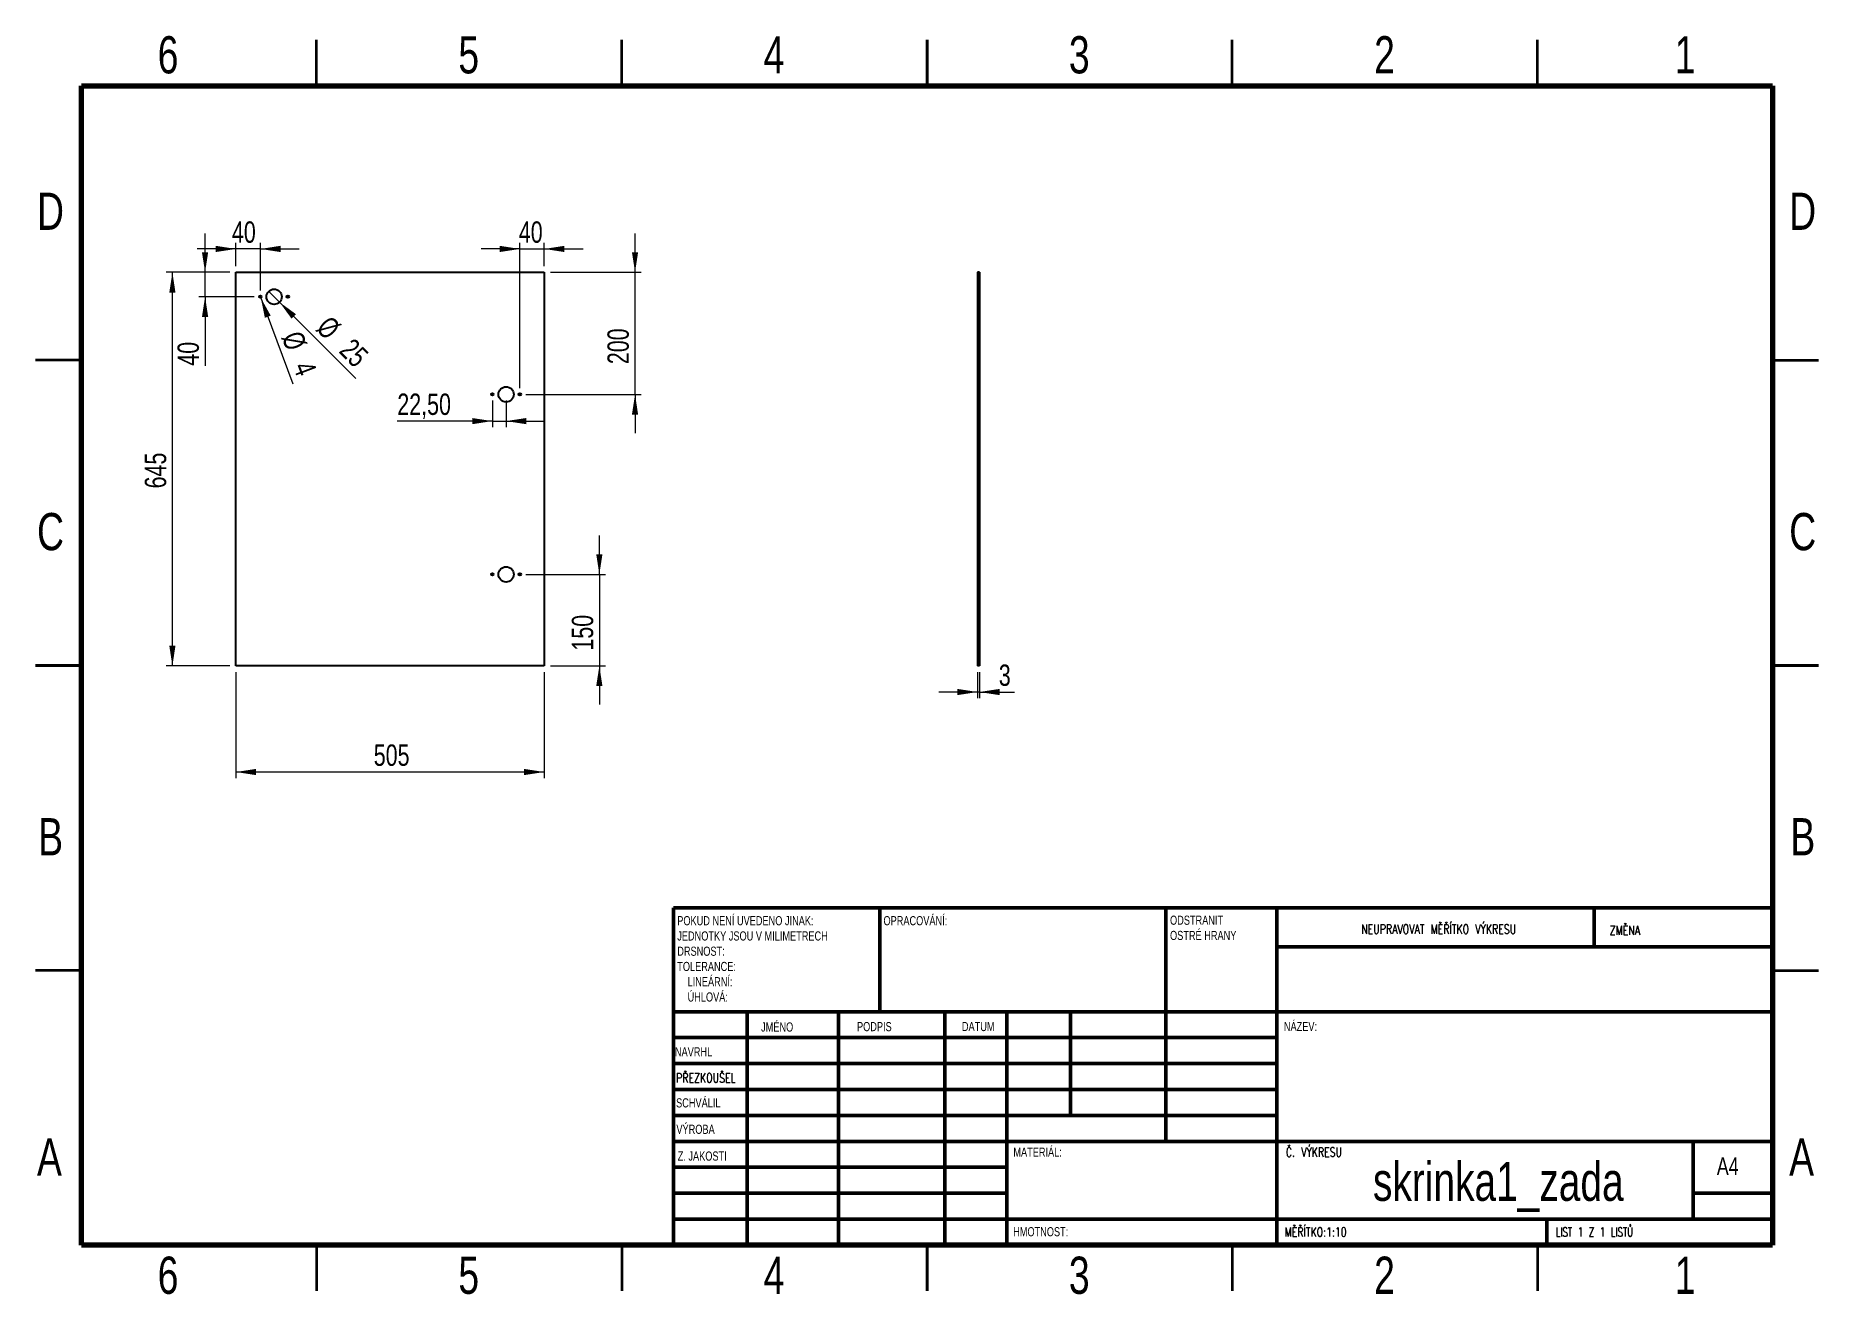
# Model space of a CAD drawing. Header units: millimetres. Extents: x 25 to 2945, y 19 to 2082.
import ezdxf

# ---------------------------------------------------------------- set-up
doc = ezdxf.new("R2010")
doc.units = ezdxf.units.MM
doc.header["$LTSCALE"] = 10
doc.styles.add('SLDTEXTSTYLE0', font='TXT', dxfattribs={"width": 0.75})
doc.styles.add('SLDTEXTSTYLE1', font='TXT', dxfattribs={"width": 0.6875, "bigfont": 'bigfont'})
doc.styles.add('SLDTEXTSTYLE2', font='TXT', dxfattribs={"width": 0.75, "bigfont": 'bigfont'})
doc.dimstyles.new('SLDDIMSTYLE0', dxfattribs={"dimtxt": 35, "dimasz": 33.02, "dimexe": 0, "dimexo": 0.0625, "dimgap": 8.75, "dimtad": 1, "dimrnd": 1e-09, "dimzin": 12, "dimdsep": 46, "dimtxsty": 'SLDTEXTSTYLE0', "dimsah": 1, "dimcen": 0.09, "dimadec": 0, "dimazin": 3, "dimtfac": 1, "dimtofl": 0, "dimtmove": 0, "dimatfit": 3, "dimfxl": 1, "dimfrac": 2, "dimtolj": 1, "dimtzin": 12, "dimarcsym": 0})
doc.dimstyles.new('SLDDIMSTYLE1', dxfattribs={"dimtxt": 35, "dimasz": 33.02, "dimexe": 0, "dimexo": 0.0625, "dimgap": 8.75, "dimtad": 1, "dimrnd": 1e-09, "dimzin": 12, "dimdsep": 46, "dimtxsty": 'SLDTEXTSTYLE0', "dimblk1": 'NONE', "dimsah": 1, "dimcen": 0, "dimadec": 0, "dimazin": 3, "dimtfac": 1, "dimtmove": 0, "dimatfit": 3, "dimldrblk": 'NONE', "dimfxl": 1, "dimfrac": 2, "dimtolj": 1, "dimtzin": 12, "dimarcsym": 0})
doc.dimstyles.new('SLDDIMSTYLE2', dxfattribs={"dimtxt": 35, "dimasz": 33.02, "dimexe": 0, "dimexo": 0.0625, "dimgap": 8.75, "dimtad": 1, "dimrnd": 1e-09, "dimzin": 12, "dimdsep": 46, "dimtxsty": 'SLDTEXTSTYLE0', "dimsah": 1, "dimcen": 0.09, "dimadec": 0, "dimazin": 3, "dimtfac": 1, "dimtmove": 0, "dimatfit": 0, "dimfxl": 1, "dimfrac": 2, "dimtolj": 1, "dimtzin": 12, "dimarcsym": 0})

# ---------------------------------------------------------------- blocks, each defined once
blk = doc.blocks.new('SW_NOTE_0')
at = {"color": 0, "linetype": 'Continuous', "lineweight": 0, "char_height": 15, "attachment_point": 1, "style": 'SLDTEXTSTYLE0'}
for s, insert in [('ODSTRANIT', (0, 19.3)), ('OSTRÉ HRANY', (0, -5.7))]:
    blk.add_mtext(s, dxfattribs=dict(at, insert=insert))
blk = doc.blocks.new('SW_NOTE_1')
at = {"color": 0, "linetype": 'Continuous', "lineweight": 0, "char_height": 15, "attachment_point": 1, "style": 'SLDTEXTSTYLE0'}
for s, insert in [('POKUD NENÍ UVEDENO JINAK:', (0, 19.3)), ('JEDNOTKY JSOU V MILIMETRECH', (0, -5.7)), ('TOLERANCE:', (0, -55.7)), ('DRSNOST:', (0, -30.7)), ('LINEÁRNÍ:', (16.9, -80.7)), ('ÚHLOVÁ:', (16.9, -105.7))]:
    blk.add_mtext(s, dxfattribs=dict(at, insert=insert))
blk = doc.blocks.new('_D')
at = {"color": 7, "linetype": 'Continuous', "lineweight": 18}
for p, q in [((353.1, 1039.2), (353.1, 865.3)), ((858.1, 1039.2), (858.1, 865.3)), ((858.1, 875.3), (353.1, 875.3))]:
    blk.add_line(p, q, dxfattribs=at)
for points in [[(353.1, 875.3), (386.1, 870.2), (386.1, 880.4)], [(858.1, 875.3), (825, 880.4), (825, 870.2)]]:
    blk.add_solid(points, dxfattribs=at)
at = {"color": 7, "linetype": 'Continuous', "lineweight": 18, "insert": (578.8, 920.4), "char_height": 35, "attachment_point": 1, "style": 'SLDTEXTSTYLE0'}
blk.add_mtext('505', dxfattribs=at)
blk = doc.blocks.new('_D_1')
at = {"color": 7, "linetype": 'Continuous', "lineweight": 18}
for p, q in [((343.1, 1694.2), (239, 1694.2)), ((249, 1049.2), (249, 1694.2)), ((343.1, 1049.2), (239, 1049.2))]:
    blk.add_line(p, q, dxfattribs=at)
for points in [[(249, 1694.2), (243.9, 1661.1), (254, 1661.1)], [(249, 1049.2), (254, 1082.2), (243.9, 1082.2)]]:
    blk.add_solid(points, dxfattribs=at)
at = {"color": 7, "linetype": 'Continuous', "lineweight": 18, "insert": (203.8, 1340.1), "char_height": 35, "attachment_point": 1, "rotation": 90, "style": 'SLDTEXTSTYLE0'}
blk.add_mtext('645', dxfattribs=at)
blk = doc.blocks.new('_D_2')
at = {"color": 7, "linetype": 'Continuous', "lineweight": 18}
for q in [(392.4, 1656), (446.2, 1511.7)]:
    blk.add_line((393.8, 1652.3), q, dxfattribs=at)
blk.add_solid([(393.8, 1652.3), (400.5, 1619.6), (410.1, 1623.1)], dxfattribs=at)
at = {"color": 7, "linetype": 'Continuous', "lineweight": 18, "char_height": 35, "attachment_point": 1, "rotation": 290.4768, "style": 'SLDTEXTSTYLE0'}
for s, insert in [('%%c', (460.3, 1600.9)), ('4', (479.2, 1551.7))]:
    blk.add_mtext(s, dxfattribs=dict(at, insert=insert))
blk = doc.blocks.new('_NONE')
blk = doc.blocks.new('_D_3')
at = {"color": 7, "linetype": 'Continuous', "lineweight": 18}
for q in [(406.7, 1663), (549.7, 1520)]:
    blk.add_line((424.4, 1645.3), q, dxfattribs=at)
blk.add_solid([(424.4, 1645.3), (444.1, 1618.4), (451.3, 1625.6)], dxfattribs=at)
at = {"color": 7, "linetype": 'Continuous', "lineweight": 18, "char_height": 35, "attachment_point": 1, "rotation": 315, "style": 'SLDTEXTSTYLE0'}
for s, insert in [('%%c', (507.4, 1625.4)), ('25', (545.1, 1588.4))]:
    blk.add_mtext(s, dxfattribs=dict(at, insert=insert))
blk = doc.blocks.new('_D_4')
at = {"color": 7, "linetype": 'Continuous', "lineweight": 18}
for p, q in [((353.1, 1732.5), (289.6, 1732.5)), ((353.1, 1704.2), (353.1, 1742.5)), ((393.1, 1732.5), (353.1, 1732.5)), ((393.1, 1664.2), (393.1, 1742.5)), ((393.1, 1732.5), (456.6, 1732.5))]:
    blk.add_line(p, q, dxfattribs=at)
for points in [[(353.1, 1732.5), (320, 1737.6), (320, 1727.4)], [(393.1, 1732.5), (426.1, 1727.4), (426.1, 1737.6)]]:
    blk.add_solid(points, dxfattribs=at)
at = {"color": 7, "linetype": 'Continuous', "lineweight": 18, "insert": (346.5, 1777.6), "char_height": 35, "attachment_point": 1, "style": 'SLDTEXTSTYLE0'}
blk.add_mtext('40', dxfattribs=at)
blk = doc.blocks.new('_D_5')
at = {"color": 7, "linetype": 'Continuous', "lineweight": 18}
for p, q in [((302.5, 1694.2), (302.5, 1757.7)), ((343.1, 1694.2), (292.5, 1694.2)), ((302.5, 1654.2), (302.5, 1694.2)), ((383.1, 1654.2), (292.5, 1654.2)), ((302.5, 1654.2), (302.5, 1541.2))]:
    blk.add_line(p, q, dxfattribs=at)
for points in [[(302.5, 1694.2), (307.6, 1727.2), (297.4, 1727.2)], [(302.5, 1654.2), (297.4, 1621.1), (307.6, 1621.1)]]:
    blk.add_solid(points, dxfattribs=at)
at = {"color": 7, "linetype": 'Continuous', "lineweight": 18, "insert": (257.4, 1541.2), "char_height": 35, "attachment_point": 1, "rotation": 90, "style": 'SLDTEXTSTYLE0'}
blk.add_mtext('40', dxfattribs=at)
blk = doc.blocks.new('_D_6')
at = {"color": 7, "linetype": 'Continuous', "lineweight": 18}
for p, q in [((818.1, 1732.5), (754.6, 1732.5)), ((818.1, 1504.2), (818.1, 1742.5)), ((818.1, 1732.5), (858.1, 1732.5)), ((858.1, 1704.2), (858.1, 1742.5)), ((858.1, 1732.5), (921.6, 1732.5))]:
    blk.add_line(p, q, dxfattribs=at)
for points in [[(818.1, 1732.5), (785, 1737.6), (785, 1727.4)], [(858.1, 1732.5), (891.1, 1727.4), (891.1, 1737.6)]]:
    blk.add_solid(points, dxfattribs=at)
at = {"color": 7, "linetype": 'Continuous', "lineweight": 18, "insert": (816.4, 1777.6), "char_height": 35, "attachment_point": 1, "style": 'SLDTEXTSTYLE0'}
blk.add_mtext('40', dxfattribs=at)
blk = doc.blocks.new('_D_7')
at = {"color": 7, "linetype": 'Continuous', "lineweight": 18}
for p, q in [((1006.8, 1694.2), (1006.8, 1757.7)), ((868.1, 1694.2), (1016.8, 1694.2)), ((1006.8, 1494.2), (1006.8, 1694.2)), ((828.1, 1494.2), (1016.8, 1494.2)), ((1006.8, 1494.2), (1006.8, 1430.7))]:
    blk.add_line(p, q, dxfattribs=at)
for points in [[(1006.8, 1694.2), (1011.8, 1727.2), (1001.7, 1727.2)], [(1006.8, 1494.2), (1001.7, 1461.1), (1011.8, 1461.1)]]:
    blk.add_solid(points, dxfattribs=at)
at = {"color": 7, "linetype": 'Continuous', "lineweight": 18, "insert": (961.6, 1543.7), "char_height": 35, "attachment_point": 1, "rotation": 90, "style": 'SLDTEXTSTYLE0'}
blk.add_mtext('200', dxfattribs=at)
blk = doc.blocks.new('_D_8')
at = {"color": 7, "linetype": 'Continuous', "lineweight": 18}
for p, q in [((773.1, 1484.2), (773.1, 1440.4)), ((795.6, 1484.2), (795.6, 1440.4)), ((773.1, 1450.4), (617.4, 1450.4)), ((773.1, 1450.4), (795.6, 1450.4)), ((795.6, 1450.4), (859.1, 1450.4))]:
    blk.add_line(p, q, dxfattribs=at)
for points in [[(773.1, 1450.4), (740, 1455.4), (740, 1445.3)], [(795.6, 1450.4), (828.6, 1445.3), (828.6, 1455.4)]]:
    blk.add_solid(points, dxfattribs=at)
at = {"color": 7, "linetype": 'Continuous', "lineweight": 18, "insert": (617.4, 1495.5), "char_height": 35, "attachment_point": 1, "style": 'SLDTEXTSTYLE0'}
blk.add_mtext('22,50', dxfattribs=at)
blk = doc.blocks.new('_D_9')
at = {"color": 7, "linetype": 'Continuous', "lineweight": 18}
for p, q in [((948.3, 1199.2), (948.3, 1262.7)), ((828.1, 1199.2), (958.3, 1199.2)), ((948.3, 1199.2), (948.3, 1049.2)), ((868.1, 1049.2), (958.3, 1049.2)), ((948.3, 1049.2), (948.3, 985.7))]:
    blk.add_line(p, q, dxfattribs=at)
for points in [[(948.3, 1199.2), (953.4, 1232.2), (943.2, 1232.2)], [(948.3, 1049.2), (943.2, 1016.1), (953.4, 1016.1)]]:
    blk.add_solid(points, dxfattribs=at)
at = {"color": 7, "linetype": 'Continuous', "lineweight": 18, "insert": (903.2, 1074.3), "char_height": 35, "attachment_point": 1, "rotation": 90, "style": 'SLDTEXTSTYLE0'}
blk.add_mtext('150', dxfattribs=at)
blk = doc.blocks.new('_D_10')
at = {"color": 7, "linetype": 'Continuous', "lineweight": 18}
for p, q in [((1567.8, 1039.2), (1567.8, 996.4)), ((1570.8, 1039.2), (1570.8, 996.4)), ((1567.8, 1006.4), (1504.3, 1006.4)), ((1570.8, 1006.4), (1567.8, 1006.4)), ((1570.8, 1006.4), (1628.4, 1006.4))]:
    blk.add_line(p, q, dxfattribs=at)
for points in [[(1567.8, 1006.4), (1534.8, 1011.5), (1534.8, 1001.3)], [(1570.8, 1006.4), (1603.9, 1001.3), (1603.9, 1011.5)]]:
    blk.add_solid(points, dxfattribs=at)
at = {"color": 7, "linetype": 'Continuous', "lineweight": 18, "insert": (1602.6, 1051.5), "char_height": 35, "attachment_point": 1, "style": 'SLDTEXTSTYLE0'}
blk.add_mtext('3', dxfattribs=at)

msp = doc.modelspace()

# ---------------------------------------------------------------- linework, layer by layer
at = {"color": 7, "linetype": 'Continuous', "lineweight": 35}
for p, q in [((485, 2000), (485, 2075)), ((985, 2000), (985, 2075)), ((1485, 2075), (1485, 2000)), ((1485, 2000), (1485, 2075)), ((1985, 2000), (1985, 2075)), ((2485, 2000), (2485, 2075)), ((100, 1550), (25, 1550)), ((2870, 1550), (2945, 1550)), ((25, 1050), (100, 1050)), ((100, 1050), (25, 1050)), ((2945, 1050), (2870, 1050)), ((2870, 1050), (2945, 1050)), ((100, 550), (25, 550)), ((2870, 550), (2945, 550)), ((485, 100), (485, 25)), ((985, 100), (985, 25)), ((1485, 25), (1485, 100)), ((1485, 100), (1485, 25)), ((1985, 100), (1985, 25)), ((2485, 100), (2485, 25))]:
    msp.add_line(p, q, dxfattribs=at)
at = {"color": 7, "linetype": 'Continuous', "lineweight": 70}
for p, q in [((100, 100), (100, 2000)), ((100, 2000), (2870, 2000)), ((2870, 2000), (2870, 100)), ((2870, 100), (100, 100))]:
    msp.add_line(p, q, dxfattribs=at)
at = {"color": 7, "linetype": 'Continuous', "lineweight": 25}
for p, q in [((353.051, 1694.161), (858.051, 1694.161)), ((353.051, 1049.161), (353.051, 1694.161)), ((858.051, 1694.161), (858.051, 1049.161)), ((1570.831, 1694.161), (1567.831, 1694.161)), ((1567.831, 1694.161), (1567.831, 1049.161)), ((1570.831, 1694.161), (1570.831, 1049.161)), ((858.051, 1049.161), (353.051, 1049.161)), ((1570.831, 1049.161), (1567.831, 1049.161))]:
    msp.add_line(p, q, dxfattribs=at)
at = {"color": 7, "linetype": 'Continuous', "lineweight": 50}
for p, q in [((1070, 652.5), (2870, 652.5)), ((1070, 652.5), (1070, 100)), ((1408, 482.5), (1408, 652.5)), ((1876, 652.5), (1876, 270)), ((2058, 652.5), (2058, 100)), ((2578, 588.75), (2578, 652.5)), ((2870, 588.75), (2058, 588.75)), ((2870, 482.5), (1070, 482.5)), ((1190.704, 482.5), (1190.704, 100)), ((1339.91, 482.5), (1339.91, 100)), ((1513.989, 482.5), (1513.989, 100)), ((1616, 100), (1616, 482.5)), ((1720, 312.5), (1720, 482.5)), ((2058, 440), (1070, 440)), ((2058, 397.5), (1070, 397.5)), ((2058, 355), (1070, 355)), ((2058, 312.5), (1070, 312.5)), ((1616, 270), (1070, 270)), ((1616, 270), (2870, 270)), ((2740, 142.5), (2740, 270)), ((1616, 227.499), (1070, 227.499)), ((1616, 185), (1070, 185)), ((2870, 185), (2740, 185)), ((1070, 142.5), (2870, 142.5)), ((2500, 100), (2500, 142.5))]:
    msp.add_line(p, q, dxfattribs=at)
at = {"color": 7, "linetype": 'Continuous', "lineweight": 25}
for centre, radius in [((415.551, 1654.161), 12.5), ((393.051, 1654.161), 2), ((438.051, 1654.161), 2), ((773.051, 1494.161), 2), ((795.551, 1494.161), 12.5), ((818.051, 1494.161), 2), ((773.051, 1199.161), 2), ((795.551, 1199.161), 12.5), ((818.051, 1199.161), 2)]:
    msp.add_circle(centre, radius, dxfattribs=at)

# ---------------------------------------------------------------- block references
at = {"color": 7, "linetype": 'Continuous', "lineweight": 0}
for name, p in [('SW_NOTE_1', (1075.937, 619.874)), ('SW_NOTE_0', (1883.092, 620.695))]:
    msp.add_blockref(name, p, dxfattribs=at)

# ---------------------------------------------------------------- texts
for s, insert, char_height, attachment_point, style in [('6', (241.886, 2081.137), 60.96, 2, 'SLDTEXTSTYLE0'), ('5', (734.386, 2081.137), 60.96, 2, 'SLDTEXTSTYLE0'), ('4', (1234.386, 2081.137), 60.96, 2, 'SLDTEXTSTYLE0'), ('3', (1734.386, 2081.137), 60.96, 2, 'SLDTEXTSTYLE0'), ('2', (2234.386, 2081.137), 60.96, 2, 'SLDTEXTSTYLE0'), ('1', (2726.886, 2081.137), 60.96, 2, 'SLDTEXTSTYLE0'), ('D', (49.302, 1824.757), 60.96, 2, 'SLDTEXTSTYLE0'), ('D', (2919.302, 1824.757), 60.96, 2, 'SLDTEXTSTYLE0'), ('C', (49.365, 1299.757), 60.96, 2, 'SLDTEXTSTYLE0'), ('C', (2919.365, 1299.757), 60.96, 2, 'SLDTEXTSTYLE0'), ('B', (49.534, 799.757), 60.96, 2, 'SLDTEXTSTYLE0'), ('B', (2919.534, 799.757), 60.96, 2, 'SLDTEXTSTYLE0'), ('OPRACOVÁNÍ:', (1413.713, 639.193), 15, 1, 'SLDTEXTSTYLE0'), ('NEUPRAVOVAT MĚŘÍTKO VÝKRESU', (2196.146, 625.33), 15, 1, 'SLDTEXTSTYLE2'), ('ZMĚNA', (2603.276, 623.349), 15, 1, 'SLDTEXTSTYLE2'), ('JMÉNO', (1213.222, 465.015), 15, 1, 'SLDTEXTSTYLE0'), ('NÁZEV:', (2069.562, 465.762), 15, 1, 'SLDTEXTSTYLE0'), ('PODPIS', (1370.336, 465.618), 15, 1, 'SLDTEXTSTYLE0'), ('DATUM', (1542.147, 465.762), 15, 1, 'SLDTEXTSTYLE0'), ('NAVRHL', (1072.121, 424.297), 15, 1, 'SLDTEXTSTYLE0'), ('PŘEZKOUŠEL', (1074.105, 381.544), 15, 1, 'SLDTEXTSTYLE2'), ('SCHVÁLIL', (1074.017, 340.643), 15, 1, 'SLDTEXTSTYLE0'), ('VÝROBA', (1074.552, 297.337), 15, 1, 'SLDTEXTSTYLE0'), ('A', (47.566, 274.757), 60.96, 2, 'SLDTEXTSTYLE0'), ('MATERIÁL:', (1626.459, 259.861), 15, 1, 'SLDTEXTSTYLE0'), ('Č. VÝKRESU', (2072.787, 259.861), 15, 1, 'SLDTEXTSTYLE2'), ('A', (2917.566, 274.757), 60.96, 2, 'SLDTEXTSTYLE0'), ('Z. JAKOSTI', (1076.69, 253.496), 15, 1, 'SLDTEXTSTYLE0'), ('skrinka1_zada', (2420.82, 236.069), 63.5, 2, 'SLDTEXTSTYLE0'), ('A4', (2778.712, 244.064), 29.1042, 1, 'SLDTEXTSTYLE0'), ('HMOTNOST:', (1626.178, 129.493), 14.986, 1, 'SLDTEXTSTYLE0'), ('MĚŘÍTKO:1:10', (2070.74, 129.001), 15, 1, 'SLDTEXTSTYLE2'), ('LIST 1 Z 1 LISTŮ', (2514.783, 129.001), 15, 1, 'SLDTEXTSTYLE1'), ('6', (241.886, 81.137), 60.96, 2, 'SLDTEXTSTYLE0'), ('5', (734.386, 81.137), 60.96, 2, 'SLDTEXTSTYLE0'), ('4', (1234.386, 81.137), 60.96, 2, 'SLDTEXTSTYLE0'), ('3', (1734.386, 81.137), 60.96, 2, 'SLDTEXTSTYLE0'), ('2', (2234.386, 81.137), 60.96, 2, 'SLDTEXTSTYLE0'), ('1', (2726.886, 81.137), 60.96, 2, 'SLDTEXTSTYLE0')]:
    msp.add_mtext(s, dxfattribs=dict(at, insert=insert, char_height=char_height, attachment_point=attachment_point, style=style))

# ---------------------------------------------------------------- dimensions: what is measured, and where the dimension line sits
at = {"color": 7, "linetype": 'Continuous', "lineweight": 18}
for base, p1, p2, dimstyle, picture, middle in [((302.472, 1694.161), (393.051, 1654.161), (353.051, 1694.161), 'SLDDIMSTYLE2', '_D_5', (302.472, 1567.022)), ((1006.766, 1694.161), (818.051, 1494.161), (858.051, 1694.161), 'SLDDIMSTYLE2', '_D_7', (1006.766, 1582.48)), ((248.953, 1694.161), (353.051, 1049.161), (353.051, 1694.161), 'SLDDIMSTYLE0', '_D_1', (248.953, 1378.89)), ((948.32, 1049.161), (818.051, 1199.161), (858.051, 1049.161), 'SLDDIMSTYLE2', '_D_9', (948.32, 1113.077))]:
    dim = msp.add_linear_dim(base=base, p1=p1, p2=p2, angle=90, dimstyle=dimstyle, dxfattribs=at)
    dim.commit()
    dim.dimension.update_dxf_attribs({"geometry": picture, "text_midpoint": middle, "dimtype": 160})
for base, p1, p2, dimstyle, picture, middle in [((353.051, 1732.474), (393.051, 1654.161), (353.051, 1694.161), 'SLDDIMSTYLE2', '_D_4', (372.388, 1732.474)), ((858.051, 1732.474), (818.051, 1494.161), (858.051, 1694.161), 'SLDDIMSTYLE2', '_D_6', (842.299, 1732.474)), ((795.551, 1450.368), (773.051, 1494.161), (795.551, 1494.161), 'SLDDIMSTYLE2', '_D_8', (675.575, 1450.368)), ((1567.831, 1006.418), (1570.831, 1049.161), (1567.831, 1049.161), 'SLDDIMSTYLE2', '_D_10', (1615.512, 1006.418)), ((353.051, 875.315), (858.051, 1049.161), (353.051, 1049.161), 'SLDDIMSTYLE0', '_D', (617.598, 875.315))]:
    dim = msp.add_linear_dim(base=base, p1=p1, p2=p2, dimstyle=dimstyle, dxfattribs=at)
    dim.commit()
    dim.dimension.update_dxf_attribs({"geometry": picture, "text_midpoint": middle, "dimtype": 160})
for p1, p2, picture, middle in [((392.352, 1656.035), (393.751, 1652.288), '_D_2', (433.614, 1545.537)), ((406.712, 1663), (424.39, 1645.323), '_D_3', (514.724, 1554.989))]:
    dim = msp.add_diameter_dim_2p(p1=p1, p2=p2, dimstyle='SLDDIMSTYLE1', dxfattribs=at)
    dim.commit()
    dim.dimension.update_dxf_attribs({"geometry": picture, "text_midpoint": middle, "dimtype": 163})

doc.saveas('drawing.dxf')
